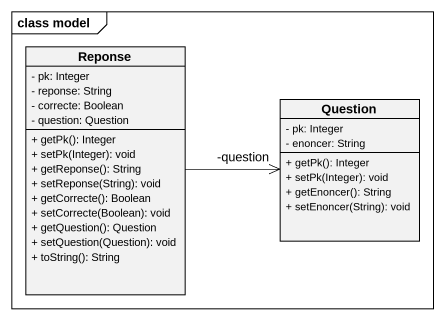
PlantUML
@startuml
mainframe class model
hide circle
hide empty members
skinparam classAttributeIconSize 0
class Reponse {
  - pk: Integer
  - reponse: String
  - correcte: Boolean
  - question: Question
  + getPk(): Integer
  + setPk(Integer): void
  + getReponse(): String
  + setReponse(String): void
  + getCorrecte(): Boolean
  + setCorrecte(Boolean): void
  + getQuestion(): Question
  + setQuestion(Question): void
  + toString(): String
}
class Question {
  - pk: Integer
  - enoncer: String
  + getPk(): Integer
  + setPk(Integer): void
  + getEnoncer(): String
  + setEnoncer(String): void
}
Reponse -right-> "-question" Question
@enduml
